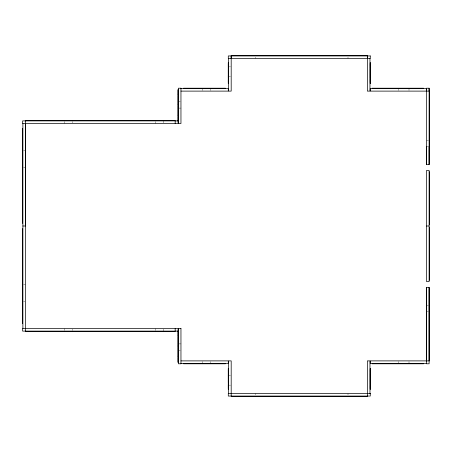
<?xml version="1.0" encoding="UTF-8"?>
<svg xmlns="http://www.w3.org/2000/svg" width="452" height="452" viewBox="0 0 452 452"><rect width="100%" height="100%" fill="white"/><g stroke="black" fill="none" stroke-linecap="round" stroke-linejoin="round"><path stroke-width="0.34" stroke-dasharray="2.26 1.69" d="M229.237 66.851L230.537 66.851M228.588 76.716L230.537 76.716M179.003 101.711L180.308 101.711M179.003 108.096L180.958 108.096M426.507 140.634L428.462 140.634M427.157 146.42L428.462 146.42M23.538 150.493L24.843 150.493M23.538 167.522L25.493 167.522M23.538 284.477L25.493 284.477M23.538 301.507L24.843 301.507M427.157 305.58L428.462 305.58M426.507 311.366L428.462 311.366M179.003 343.904L180.958 343.904M179.003 350.289L180.308 350.289M228.588 375.284L230.537 375.284M229.237 385.149L230.537 385.149M409.003 88.507L409.003 90.456M409.003 361.543L409.003 363.493M398.698 89.157L398.698 90.456M398.698 361.543L398.698 362.843M348 57.251L348 58.551M348 393.449L348 394.749M255.397 57.251L255.397 58.551M255.397 393.449L255.397 394.749M210.27 89.157L210.27 90.456M210.27 361.543L210.27 362.843M202.428 88.507L202.428 90.456M202.428 361.543L202.428 363.493M163.726 120.899L163.726 122.854M163.726 329.146L163.726 331.101M155.341 121.554L155.341 123.503M155.341 328.497L155.341 330.446M72.569 121.554L72.569 122.854M72.569 329.146L72.569 330.446M64.184 121.554L64.184 123.503M64.184 328.497L64.184 330.446"/><path stroke-width="0.68" d="M22.6 322.355L22.6 323.197L22.6 228.893L22.6 229.757M22.6 321.92L22.6 319.372M22.6 316.541L22.6 308.897M22.6 306.066L22.6 303.524M22.6 303.083L22.6 301.405M22.6 300.97L22.6 298.422M22.6 295.591L22.6 293.049M22.6 292.608L22.6 290.93M22.6 290.495L22.6 287.947M22.6 285.116L22.6 282.573M22.6 282.133L22.6 280.455M22.6 280.02L22.6 277.471M22.6 274.641L22.6 272.098M22.6 271.658L22.6 269.98M22.6 269.545L22.6 266.996M22.6 264.166L22.6 261.623M22.6 261.183L22.6 259.505M22.6 259.069L22.6 256.521M22.6 253.691L22.6 251.148M22.6 250.707L22.6 249.029M22.6 248.594L22.6 246.046M22.6 243.216L22.6 235.571M22.6 232.74L22.6 230.198M22.6 222.243L22.6 223.107L22.6 128.803L22.6 129.645M22.6 221.802L22.6 219.26M22.6 216.429L22.6 208.784M22.6 205.954L22.6 203.406M22.6 202.971L22.6 201.293M22.6 200.852L22.6 198.309M22.6 195.479L22.6 192.931M22.6 192.495L22.6 190.817M22.6 190.377L22.6 187.834M22.6 185.004L22.6 182.455M22.6 182.02L22.6 180.342M22.6 179.902L22.6 177.359M22.6 174.528L22.6 171.98M22.6 171.545L22.6 169.867M22.6 169.427L22.6 166.884M22.6 164.053L22.6 161.505M22.6 161.07L22.6 159.392M22.6 158.951L22.6 156.409M22.6 153.578L22.6 151.03M22.6 150.595L22.6 148.917M22.6 148.476L22.6 145.934M22.6 143.103L22.6 135.459M22.6 132.628L22.6 130.08M25.493 123.503L25.493 226L22.888 226M178.065 361.47L178.065 362.312L178.065 328.497L22.6 328.497L22.6 331.101L178.065 331.101M178.065 361.035L178.065 357.752M178.065 357.227L178.065 356.617M178.065 356.402L178.065 356.046M178.065 355.656L178.065 347.277M178.065 346.752L178.065 346.142M178.065 345.983L178.065 345.571M178.065 345.181L178.065 342.639M178.065 342.198L178.065 340.52M178.065 340.085L178.065 336.802M178.065 336.277L178.065 335.666M178.065 335.452L178.065 335.096M178.065 334.706L178.065 332.163M178.065 331.723L178.065 330.887M178.065 121.113L178.065 120.277M178.065 119.836L178.065 116.559M178.065 116.034L178.065 115.418M178.065 115.203L178.065 114.848M178.065 114.463L178.065 111.915M178.065 111.48L178.065 109.802M178.065 109.361L178.065 106.084M178.065 105.559L178.065 104.943M178.065 104.728L178.065 104.372M178.065 103.988L178.065 95.609M178.065 95.084L178.065 94.468M178.065 94.253L178.065 93.897M178.065 93.513L178.065 90.965M178.065 90.53L178.065 89.688L178.065 123.503L22.6 123.503L22.6 120.899L178.065 120.899M228.294 388.432L228.294 389.257L228.294 368.646L228.294 369.47M228.294 387.997L228.294 385.42M228.294 385.115L228.294 384.771M228.294 384.256L228.294 383.731M228.294 382.708L228.294 379.996M228.294 379.81L228.294 378.126M228.294 377.855L228.294 374.041M228.294 373.951L228.294 373.425M228.294 373.137L228.294 372.787M228.294 372.403L228.294 369.911M228.294 82.53L228.294 83.354L228.294 62.771M228.294 82.089L228.294 79.524M228.294 79.213L228.294 78.874M228.294 78.354L228.294 74.309M228.294 73.874L228.294 72.224M228.294 71.902L228.294 69.218M228.294 68.907L228.294 68.568M228.294 68.049L228.294 67.568M228.294 67.235L228.294 66.885M228.294 66.506L228.294 64.003M228.294 63.568L228.294 62.743M231.192 58.551L231.192 55.946L231.192 91.112L228.588 91.112L228.588 58.551M367.363 58.551L367.363 55.946L367.363 91.112L369.968 91.112L369.968 58.551M370.261 82.089L370.261 79.524M370.261 67.568L370.261 68.049M370.261 62.771L370.261 63.568M370.261 389.228L370.261 388.432M370.261 387.997L370.261 385.42M370.261 385.115L370.261 384.771M370.261 384.256L370.261 383.731M370.261 383.443L370.261 383.093M370.261 382.708L370.261 378.126M370.261 377.793L370.261 374.041M370.261 373.951L370.261 373.425M370.261 373.137L370.261 372.787M370.261 372.403L370.261 369.939M370.261 369.47L370.261 368.646L370.261 389.257M370.261 82.53L370.261 83.354L370.261 62.743M370.261 79.213L370.261 78.874M370.261 78.354L370.261 74.026M370.261 73.874L370.261 69.218M370.261 68.907L370.261 68.568M370.261 67.235L370.261 66.885M370.261 66.506L370.261 64.003M426.507 360.888L426.507 287.331L429.112 287.331L429.112 363.787L426.507 363.787L426.507 287.331M426.507 226L426.507 281.539L429.112 281.539L429.112 170.46L426.507 170.46L426.507 226L429.112 226M429.112 146.42L429.112 164.669L426.507 164.669L426.507 146.42M426.507 91.112L426.507 88.213L429.112 88.213L429.112 164.669M429.112 287.331L429.112 360.888L370.261 360.888L370.261 363.493L426.507 363.493M429.112 88.213L429.112 91.112L370.261 91.112L370.261 88.507L426.507 88.507L426.507 164.669M429.4 354.187L429.4 350.865M429.4 350.3L429.4 346.757M429.4 302.88L429.4 299.461M429.4 298.998L429.4 295.45M429.4 280.336L429.4 227.475M429.4 273.641L429.4 270.319M429.4 269.754L429.4 266.205M429.4 241.577L429.4 238.153M429.4 237.695L429.4 234.147M429.4 210.423L429.4 224.554L429.4 171.687M429.4 185.795L429.4 182.371M429.4 181.907L429.4 178.359M429.4 163.223L429.4 91.112L429.4 101.417M429.4 156.55L429.4 153.228M429.4 152.663L429.4 149.12M429.4 105.243L429.4 101.819M429.4 360.888L429.4 288.749L429.4 290.111M367.34 55.658L231.164 55.658M183.478 88.213L225.429 88.213M423.614 88.213L372.109 88.213M180.958 88.507L228.294 88.507L228.294 91.112L180.958 91.112M25.493 120.611L175.173 120.611M25.521 331.389L175.173 331.389M180.958 360.888L228.294 360.888L228.294 363.493L180.958 363.493M183.478 363.787L225.429 363.787M423.614 363.787L372.109 363.787M231.164 396.342L367.34 396.342M369.968 393.449L369.968 360.888L367.363 360.888L367.363 396.054M231.192 396.054L231.192 360.888L228.588 360.888L228.588 393.449M175.173 120.899L175.173 123.503M175.173 328.497L175.173 331.101M25.493 120.899L25.493 331.101M22.888 123.503L22.888 328.497M370.261 55.946L228.294 55.946L228.294 58.551L370.256 58.551L370.261 55.946M180.958 88.213L178.354 88.213L178.354 123.503L180.958 123.503L180.958 88.213M180.958 328.497L178.354 328.497L178.354 363.787L180.958 363.787L180.958 328.497M370.256 393.449L228.294 393.449L228.294 396.054L370.261 396.054L370.256 393.449"/></g></svg>
